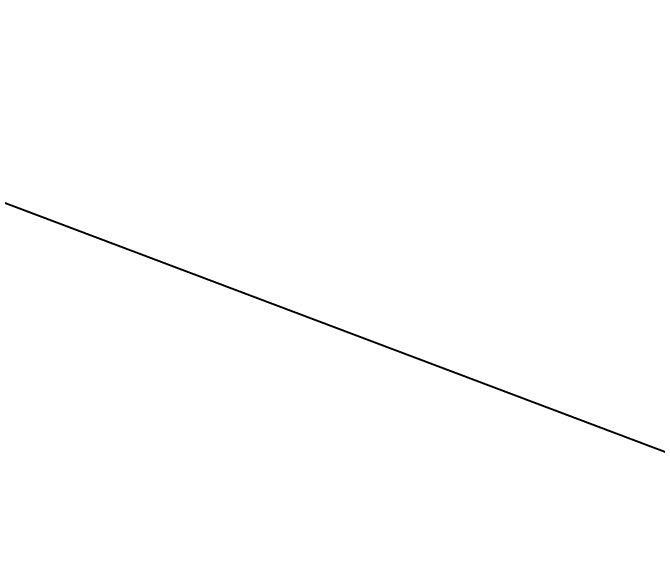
# Model space of a CAD drawing. Header units: millimetres. Extents: x 415 to 2018, y 500 to 823.
# Drawn here: x 1754.24 to 1777.07, y 580.28 to 600.2 of the extents above; entities that cross this region are included whole.
import ezdxf

# ---------------------------------------------------------------- set-up
doc = ezdxf.new("R2010")
doc.units = ezdxf.units.MM
doc.header["$PDSIZE"] = -1
doc.layers.get('Defpoints').update_dxf_attribs({"lineweight": 18})
doc.dimstyles.new('ISO-25', dxfattribs={"dimtxt": 2.5, "dimasz": 2.5, "dimexe": 1.25, "dimexo": 0.625, "dimtad": 1, "dimtoh": 1, "dimlfac": 10, "dimtxsty": 'Standard', "dimcen": 2.5, "dimadec": 0, "dimazin": 0, "dimtfac": 1, "dimtmove": 0, "dimatfit": 3, "dimfxl": 1, "dimarcsym": 0})

# ---------------------------------------------------------------- blocks, each defined once
blk = doc.blocks.new('*D94')
at = {"color": 0, "lineweight": -2}
for p, q in [((1713.13, 608.855), (1808.574, 572.876)), ((1816.26, 569.979), (1810.914, 571.994)), ((1826.885, 569.979), (1816.26, 569.979))]:
    blk.add_line(p, q, dxfattribs=at)
at = {"color": 0}
blk.add_solid([(1811.06, 572.384), (1810.767, 571.604), (1808.574, 572.876)], dxfattribs=at)
at = {"layer": 'Defpoints', "color": 0}
for p in [(1713.13, 608.855), (1808.574, 572.876)]:
    blk.add_point(p, dxfattribs=at)
at = {"color": 0, "insert": (1821.885, 571.854), "char_height": 2.5, "attachment_point": 5}
blk.add_mtext('R1020', dxfattribs=at)

msp = doc.modelspace()

# ---------------------------------------------------------------- dimensions: what is measured, and where the dimension line sits
dim = msp.add_radius_dim(center=(1713.1304, 608.8546), mpoint=(1808.5742, 572.8759), dimstyle='ISO-25')
dim.commit()
dim.dimension.update_dxf_attribs({"geometry": '*D94', "text_midpoint": (1821.8847, 569.9787), "dimtype": 164})

doc.saveas('drawing.dxf')
